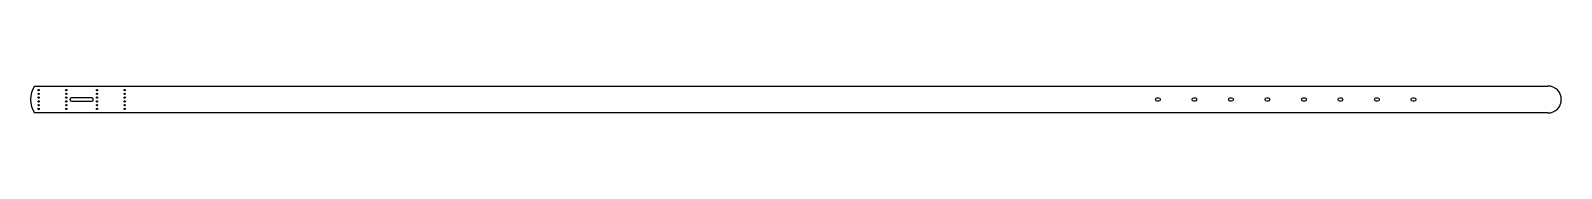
# Model space of a CAD drawing. Header units: millimetres. Extents: x -30 to 1108, y 65 to 85.
import ezdxf

# ---------------------------------------------------------------- set-up
doc = ezdxf.new("R2010")
doc.units = ezdxf.units.MM
doc.header["$MEASUREMENT"] = 0

# ---------------------------------------------------------------- blocks, each defined once
blk = doc.blocks.new('*U13')
blk.add_lwpolyline([(-0.5, -1.25, -1), (-0.5, 1.25), (0.5, 1.25, -1), (0.5, -1.25)], format="xyb", close=True)
blk = doc.blocks.new('*U15')
at = {"color": 0, "linetype": 'ByBlock', "lineweight": -2, "transparency": 16777216, "rotation": 180}
for p in [(720, 40.8), (747.1, 40.8), (774.3, 40.8), (801.4, 40.8), (828.6, 40.8), (855.7, 40.8), (882.8, 40.8), (910, 40.8)]:
    blk.add_blockref('*U13', p, dxfattribs=at)

msp = doc.modelspace()

# ---------------------------------------------------------------- linework, layer by layer
for p, q in [((-27.1, 84.8), (1097.9, 84.8)), ((142.9, 84.8), (142.9, 84.8)), ((-0.6, 74.6), (-0.6, 75.1)), ((15.4, 76.1), (0.4, 76.1)), ((0.4, 73.6), (15.4, 73.6)), ((16.4, 74.6), (16.4, 75.1)), ((1097.9, 64.8), (-27.1, 64.8)), ((107.9, 64.8), (107.9, 64.8))]:
    msp.add_line(p, q)
for centre in [(-24.1, 81.8), (-3.6, 81.8), (19.4, 81.8), (39.9, 81.8), (-24.1, 79), (-24.1, 76.2), (-24.1, 73.4), (-24.1, 70.6), (-24.1, 67.8), (-3.6, 79), (-3.6, 76.2), (-3.6, 73.4), (-3.6, 70.6), (-3.6, 67.8), (19.4, 79), (19.4, 76.2), (19.4, 73.4), (19.4, 70.6), (19.4, 67.8), (39.9, 79), (39.9, 76.2), (39.9, 73.4), (39.9, 70.6), (39.9, 67.8)]:
    msp.add_circle(centre, 0.5)
for centre, radius, start, end in [((-11.9, 74.8), 18.2, 146.6015, 213.3985), ((1097.9, 74.8), 10, 270, 90), ((0.4, 75.1), 1, 90, 180), ((0.4, 74.6), 1, 180, 270), ((15.4, 75.1), 1, 0, 90), ((15.4, 74.6), 1, 270, 360)]:
    msp.add_arc(centre, radius, start, end)

# ---------------------------------------------------------------- block references
msp.add_blockref('*U15', (88, 34))

doc.saveas('drawing.dxf')
